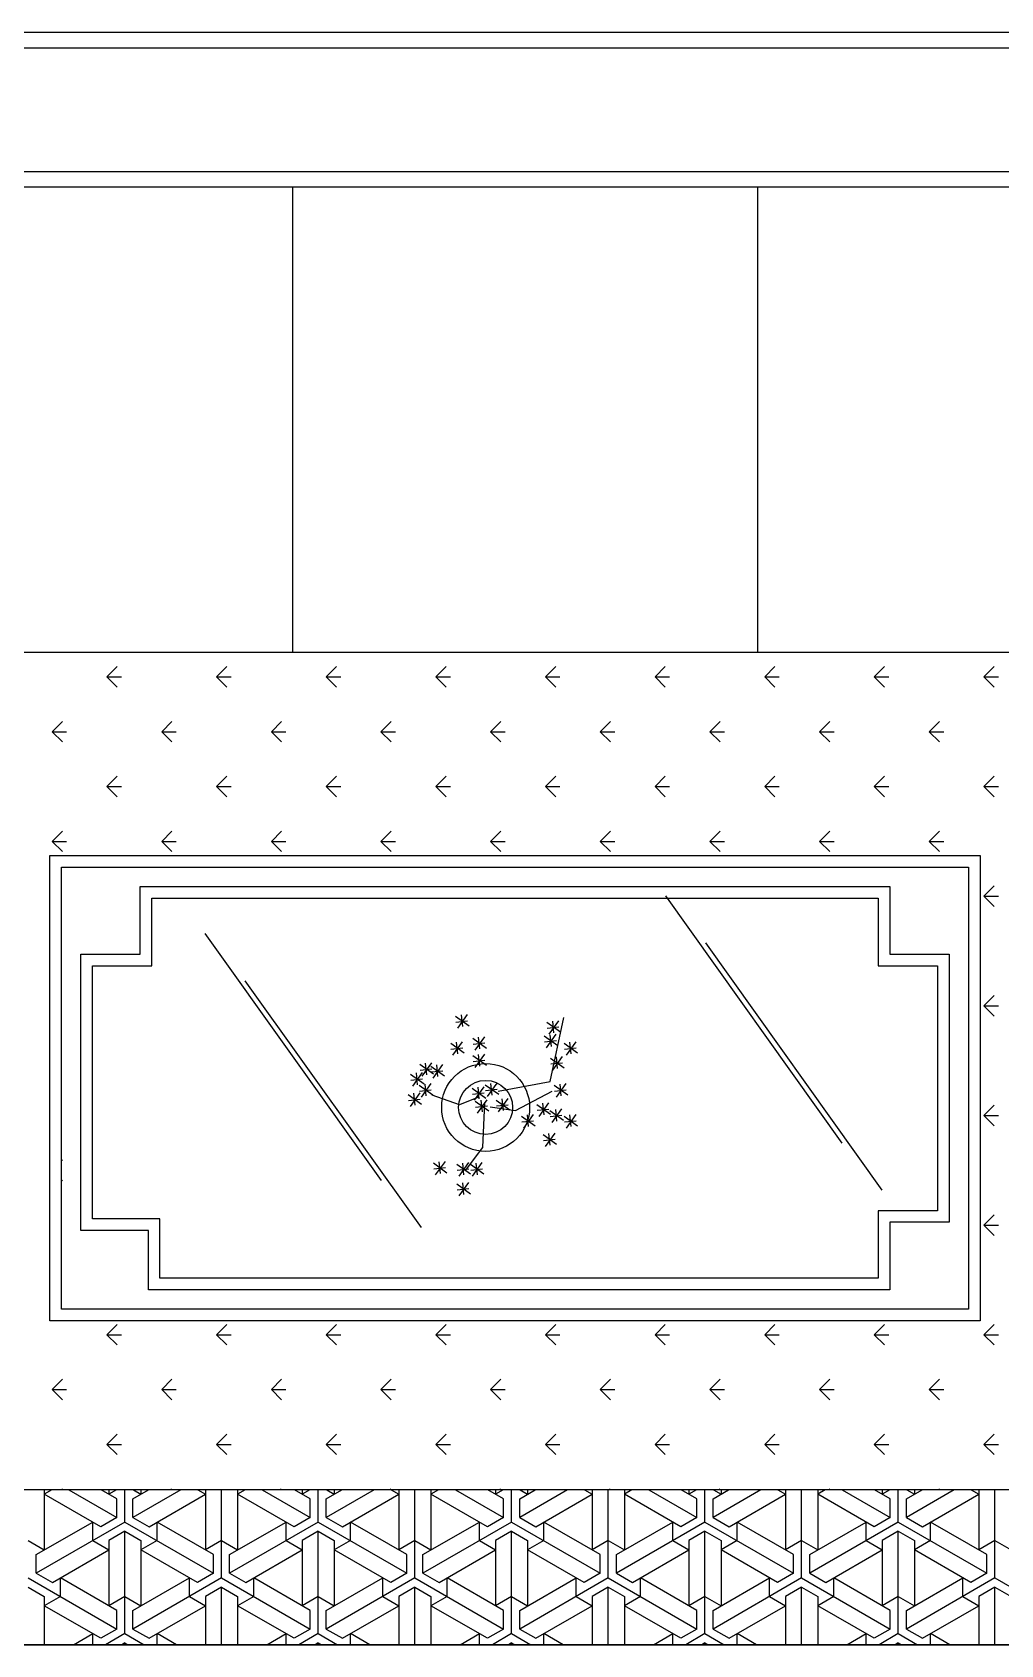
# Model space of a CAD drawing. Header units: millimetres. Extents: x -30782 to 40110, y 35885 to 73818.
# Drawn here: x 8080 to 9329, y 59705 to 61785 of the extents above; entities that cross this region are included whole.
import ezdxf

# ---------------------------------------------------------------- set-up
doc = ezdxf.new("R2010")
doc.units = ezdxf.units.MM

# ---------------------------------------------------------------- blocks, each defined once
blk = doc.blocks.new('A$C3B9F700E')
for p, q in [((736.9, 2080, -685.7), (2936.9, 2080, -685.7)), ((756.9, 2060, -685.7), (2916.9, 2060, -685.7)), ((2916.9, 1900, -685.7), (756.9, 1900, -685.7)), ((2936.9, 1880, -685.7), (736.9, 1880, -685.7)), ((2936.9, 1880, -685.7), (736.9, 1880, -685.7)), ((1536.9, 1880, -685.7), (1536.9, 1280, -685.7)), ((2136.9, 1880, -685.7), (2136.9, 1280, -685.7)), ((2736.9, 1280, -685.7), (936.9, 1280, -685.7)), ((1297.5, 1248.4, -685.7), (1310.8, 1261.7, -685.7)), ((1297.5, 1248.4, -685.7), (1310.8, 1235.2, -685.7)), ((1297.5, 1248.4, -685.7), (1316.3, 1248.4, -685.7)), ((1439, 1248.4, -685.7), (1452.2, 1261.7, -685.7)), ((1439, 1248.4, -685.7), (1452.2, 1235.2, -685.7)), ((1439, 1248.4, -685.7), (1457.7, 1248.4, -685.7)), ((1580.4, 1248.4, -685.7), (1593.6, 1261.7, -685.7)), ((1580.4, 1248.4, -685.7), (1593.6, 1235.2, -685.7)), ((1580.4, 1248.4, -685.7), (1599.1, 1248.4, -685.7)), ((1721.8, 1248.4, -685.7), (1735.1, 1261.7, -685.7)), ((1721.8, 1248.4, -685.7), (1735.1, 1235.2, -685.7)), ((1721.8, 1248.4, -685.7), (1740.6, 1248.4, -685.7)), ((1863.2, 1248.4, -685.7), (1876.5, 1261.7, -685.7)), ((1863.2, 1248.4, -685.7), (1876.5, 1235.2, -685.7)), ((1863.2, 1248.4, -685.7), (1882, 1248.4, -685.7)), ((2004.7, 1248.4, -685.7), (2017.9, 1261.7, -685.7)), ((2004.7, 1248.4, -685.7), (2017.9, 1235.2, -685.7)), ((2004.7, 1248.4, -685.7), (2023.4, 1248.4, -685.7)), ((2146.1, 1248.4, -685.7), (2159.3, 1261.7, -685.7)), ((2146.1, 1248.4, -685.7), (2159.3, 1235.2, -685.7)), ((2146.1, 1248.4, -685.7), (2164.8, 1248.4, -685.7)), ((2287.5, 1248.4, -685.7), (2300.8, 1261.7, -685.7)), ((2287.5, 1248.4, -685.7), (2300.8, 1235.2, -685.7)), ((2287.5, 1248.4, -685.7), (2306.2, 1248.4, -685.7)), ((2428.9, 1248.4, -685.7), (2442.2, 1261.7, -685.7)), ((2428.9, 1248.4, -685.7), (2442.2, 1235.2, -685.7)), ((2428.9, 1248.4, -685.7), (2447.7, 1248.4, -685.7)), ((1226.8, 1177.7, -685.7), (1240.1, 1191, -685.7)), ((1368.3, 1177.7, -685.7), (1381.5, 1191, -685.7)), ((1509.7, 1177.7, -685.7), (1522.9, 1191, -685.7)), ((1651.1, 1177.7, -685.7), (1664.4, 1191, -685.7)), ((1792.5, 1177.7, -685.7), (1805.8, 1191, -685.7)), ((1933.9, 1177.7, -685.7), (1947.2, 1191, -685.7)), ((2075.4, 1177.7, -685.7), (2088.6, 1191, -685.7)), ((2216.8, 1177.7, -685.7), (2230, 1191, -685.7)), ((2358.2, 1177.7, -685.7), (2371.5, 1191, -685.7)), ((1226.8, 1177.7, -685.7), (1240.1, 1164.5, -685.7)), ((1226.8, 1177.7, -685.7), (1245.6, 1177.7, -685.7)), ((1368.3, 1177.7, -685.7), (1381.5, 1164.5, -685.7)), ((1368.3, 1177.7, -685.7), (1387, 1177.7, -685.7)), ((1509.7, 1177.7, -685.7), (1522.9, 1164.5, -685.7)), ((1509.7, 1177.7, -685.7), (1528.4, 1177.7, -685.7)), ((1651.1, 1177.7, -685.7), (1664.4, 1164.5, -685.7)), ((1651.1, 1177.7, -685.7), (1669.9, 1177.7, -685.7)), ((1792.5, 1177.7, -685.7), (1805.8, 1164.5, -685.7)), ((1792.5, 1177.7, -685.7), (1811.3, 1177.7, -685.7)), ((1933.9, 1177.7, -685.7), (1947.2, 1164.5, -685.7)), ((1933.9, 1177.7, -685.7), (1952.7, 1177.7, -685.7)), ((2075.4, 1177.7, -685.7), (2088.6, 1164.5, -685.7)), ((2075.4, 1177.7, -685.7), (2094.1, 1177.7, -685.7)), ((2216.8, 1177.7, -685.7), (2230, 1164.5, -685.7)), ((2216.8, 1177.7, -685.7), (2235.5, 1177.7, -685.7)), ((2358.2, 1177.7, -685.7), (2371.5, 1164.5, -685.7)), ((2358.2, 1177.7, -685.7), (2377, 1177.7, -685.7)), ((1297.5, 1107, -685.7), (1310.8, 1120.3, -685.7)), ((1297.5, 1107, -685.7), (1310.8, 1093.8, -685.7)), ((1297.5, 1107, -685.7), (1316.3, 1107, -685.7)), ((1439, 1107, -685.7), (1452.2, 1120.3, -685.7)), ((1439, 1107, -685.7), (1452.2, 1093.8, -685.7)), ((1439, 1107, -685.7), (1457.7, 1107, -685.7)), ((1580.4, 1107, -685.7), (1593.6, 1120.3, -685.7)), ((1580.4, 1107, -685.7), (1593.6, 1093.8, -685.7)), ((1580.4, 1107, -685.7), (1599.1, 1107, -685.7)), ((1721.8, 1107, -685.7), (1735.1, 1120.3, -685.7)), ((1721.8, 1107, -685.7), (1735.1, 1093.8, -685.7)), ((1721.8, 1107, -685.7), (1740.6, 1107, -685.7)), ((1863.2, 1107, -685.7), (1876.5, 1120.3, -685.7)), ((1863.2, 1107, -685.7), (1876.5, 1093.8, -685.7)), ((1863.2, 1107, -685.7), (1882, 1107, -685.7)), ((2004.7, 1107, -685.7), (2017.9, 1120.3, -685.7)), ((2004.7, 1107, -685.7), (2017.9, 1093.8, -685.7)), ((2004.7, 1107, -685.7), (2023.4, 1107, -685.7)), ((2146.1, 1107, -685.7), (2159.3, 1120.3, -685.7)), ((2146.1, 1107, -685.7), (2159.3, 1093.8, -685.7)), ((2146.1, 1107, -685.7), (2164.8, 1107, -685.7)), ((2287.5, 1107, -685.7), (2300.8, 1120.3, -685.7)), ((2287.5, 1107, -685.7), (2300.8, 1093.8, -685.7)), ((2287.5, 1107, -685.7), (2306.2, 1107, -685.7)), ((2428.9, 1107, -685.7), (2442.2, 1120.3, -685.7)), ((2428.9, 1107, -685.7), (2442.2, 1093.8, -685.7)), ((2428.9, 1107, -685.7), (2447.7, 1107, -685.7)), ((1226.8, 1036.3, -685.7), (1240.1, 1049.6, -685.7)), ((1368.3, 1036.3, -685.7), (1381.5, 1049.6, -685.7)), ((1509.7, 1036.3, -685.7), (1522.9, 1049.6, -685.7)), ((1651.1, 1036.3, -685.7), (1664.4, 1049.6, -685.7)), ((1792.5, 1036.3, -685.7), (1805.8, 1049.6, -685.7)), ((1933.9, 1036.3, -685.7), (1947.2, 1049.6, -685.7)), ((2075.4, 1036.3, -685.7), (2088.6, 1049.6, -685.7)), ((2216.8, 1036.3, -685.7), (2230, 1049.6, -685.7)), ((2358.2, 1036.3, -685.7), (2371.5, 1049.6, -685.7)), ((1226.8, 1036.3, -685.7), (1240.1, 1023.1, -685.7)), ((1226.8, 1036.3, -685.7), (1245.6, 1036.3, -685.7)), ((1368.3, 1036.3, -685.7), (1381.5, 1023.1, -685.7)), ((1368.3, 1036.3, -685.7), (1387, 1036.3, -685.7)), ((1509.7, 1036.3, -685.7), (1522.9, 1023.1, -685.7)), ((1509.7, 1036.3, -685.7), (1528.4, 1036.3, -685.7)), ((1651.1, 1036.3, -685.7), (1664.4, 1023.1, -685.7)), ((1651.1, 1036.3, -685.7), (1669.9, 1036.3, -685.7)), ((1792.5, 1036.3, -685.7), (1805.8, 1023.1, -685.7)), ((1792.5, 1036.3, -685.7), (1811.3, 1036.3, -685.7)), ((1933.9, 1036.3, -685.7), (1947.2, 1023.1, -685.7)), ((1933.9, 1036.3, -685.7), (1952.7, 1036.3, -685.7)), ((2075.4, 1036.3, -685.7), (2088.6, 1023.1, -685.7)), ((2075.4, 1036.3, -685.7), (2094.1, 1036.3, -685.7)), ((2216.8, 1036.3, -685.7), (2230, 1023.1, -685.7)), ((2216.8, 1036.3, -685.7), (2235.5, 1036.3, -685.7)), ((2358.2, 1036.3, -685.7), (2371.5, 1023.1, -685.7)), ((2358.2, 1036.3, -685.7), (2377, 1036.3, -685.7)), ((1224, 417.9, -685.7), (1224, 1017.9, -685.7)), ((1224, 1017.9, -685.7), (2424, 1017.9, -685.7)), ((1239, 432.9, -685.7), (1239, 1002.9, -685.7)), ((1239, 1002.9, -685.7), (2409, 1002.9, -685.7)), ((2409, 1002.9, -685.7), (2409, 432.9, -685.7)), ((2424, 1017.9, -685.7), (2424, 417.9, -685.7)), ((1340.5, 977.9, -685.7), (2307.5, 977.9, -685.7)), ((1340.5, 890.9, -685.7), (1340.5, 977.9, -685.7)), ((2307.5, 977.9, -685.7), (2307.5, 890.9, -685.7)), ((2428.9, 965.6, -685.7), (2442.2, 978.9, -685.7)), ((1355.5, 962.9, -685.7), (2292.5, 962.9, -685.7)), ((1355.5, 875.9, -685.7), (1355.5, 962.9, -685.7)), ((2246, 647.2, -685.7), (2018.6, 965.9, -685.7)), ((2292.5, 962.9, -685.7), (2292.5, 875.9, -685.7)), ((2428.9, 965.6, -685.7), (2442.2, 952.3, -685.7)), ((2428.9, 965.6, -685.7), (2447.7, 965.6, -685.7)), ((1651.7, 598.7, -685.7), (1424.3, 917.3, -685.7)), ((2297.5, 586.5, -685.7), (2070.1, 905.2, -685.7)), ((1264, 534.4, -685.7), (1264, 890.9, -685.7)), ((1264, 890.9, -685.7), (1340.5, 890.9, -685.7)), ((1279, 549.4, -685.7), (1279, 875.9, -685.7)), ((1279, 875.9, -685.7), (1355.5, 875.9, -685.7)), ((2292.5, 875.9, -685.7), (2369, 875.9, -685.7)), ((2307.5, 890.9, -685.7), (2384, 890.9, -685.7)), ((2369, 875.9, -685.7), (2369, 559.9, -685.7)), ((2384, 890.9, -685.7), (2384, 544.9, -685.7)), ((1703.2, 538, -685.7), (1475.8, 856.6, -685.7)), ((2428.9, 824.2, -685.7), (2442.2, 837.4, -685.7)), ((1762.3, 812.9, -685.7), (1749.8, 795.4, -685.7)), ((1756.5, 797.3, -685.7), (1754.9, 812.4, -685.7)), ((2428.9, 824.2, -685.7), (2442.2, 810.9, -685.7)), ((2428.9, 824.2, -685.7), (2447.7, 824.2, -685.7)), ((1764.8, 797.9, -685.7), (1747.3, 810.4, -685.7)), ((1762.8, 804.4, -685.7), (1747.7, 802.8, -685.7)), ((1882.5, 790, -685.7), (1865, 802.5, -685.7)), ((1880.5, 796.5, -685.7), (1865.4, 794.9, -685.7)), ((1880, 805, -685.7), (1867.5, 787.5, -685.7)), ((1869.5, 726.5, -685.7), (1887, 808.9, -685.7)), ((1874.2, 789.3, -685.7), (1872.6, 804.4, -685.7)), ((1758.4, 762.9, -685.7), (1741, 775.4, -685.7)), ((1755.9, 777.9, -685.7), (1743.4, 760.4, -685.7)), ((1750.1, 762.2, -685.7), (1748.5, 777.4, -685.7)), ((1787.1, 769.3, -685.7), (1769.6, 781.8, -685.7)), ((1785.1, 775.8, -685.7), (1770, 774.2, -685.7)), ((1784.6, 784.3, -685.7), (1772.1, 766.8, -685.7)), ((1778.7, 768.6, -685.7), (1777.1, 783.7, -685.7)), ((1879.3, 772.4, -685.7), (1861.8, 784.9, -685.7)), ((1877.4, 779, -685.7), (1862.2, 777.4, -685.7)), ((1876.8, 787.4, -685.7), (1864.3, 769.9, -685.7)), ((1871, 771.8, -685.7), (1869.4, 786.9, -685.7)), ((1904.8, 762.9, -685.7), (1887.3, 775.4, -685.7)), ((1902.3, 777.9, -685.7), (1889.8, 760.4, -685.7)), ((1896.4, 762.2, -685.7), (1894.9, 777.4, -685.7)), ((1716.2, 750.8, -685.7), (1703.7, 733.3, -685.7)), ((1710.3, 735.2, -685.7), (1708.7, 750.3, -685.7)), ((1756.5, 769.4, -685.7), (1741.3, 767.8, -685.7)), ((1787.1, 747, -685.7), (1769.6, 759.5, -685.7)), ((1785.1, 753.5, -685.7), (1770, 751.9, -685.7)), ((1784.6, 762, -685.7), (1772.1, 744.5, -685.7)), ((1778.7, 746.3, -685.7), (1777.1, 761.4, -685.7)), ((1887.3, 743.8, -685.7), (1869.8, 756.3, -685.7)), ((1885.3, 750.3, -685.7), (1870.2, 748.7, -685.7)), ((1884.8, 758.8, -685.7), (1872.3, 741.3, -685.7)), ((1878.9, 743.1, -685.7), (1877.4, 758.3, -685.7)), ((1902.8, 769.4, -685.7), (1887.7, 767.8, -685.7)), ((1706.7, 723.1, -685.7), (1689.3, 735.6, -685.7)), ((1704.8, 729.6, -685.7), (1689.6, 728, -685.7)), ((1704.2, 738.1, -685.7), (1691.7, 720.6, -685.7)), ((1698.4, 722.4, -685.7), (1696.8, 737.6, -685.7)), ((1718.7, 735.8, -685.7), (1701.2, 748.3, -685.7)), ((1716.7, 742.3, -685.7), (1701.6, 740.7, -685.7)), ((1733, 733.4, -685.7), (1715.5, 745.9, -685.7)), ((1731, 740, -685.7), (1715.9, 738.4, -685.7)), ((1730.5, 748.4, -685.7), (1718, 730.9, -685.7)), ((1724.6, 732.8, -685.7), (1723.1, 747.9, -685.7)), ((1703.5, 696.8, -685.7), (1686.1, 709.3, -685.7)), ((1701, 711.8, -685.7), (1688.6, 694.3, -685.7)), ((1695.2, 696.2, -685.7), (1693.6, 711.3, -685.7)), ((1717.9, 708.8, -685.7), (1700.4, 721.3, -685.7)), ((1715.9, 715.3, -685.7), (1700.8, 713.7, -685.7)), ((1715.4, 723.8, -685.7), (1702.9, 706.3, -685.7)), ((1709.5, 708.1, -685.7), (1707.9, 723.2, -685.7)), ((1752.2, 696.5, -685.7), (1717.2, 709, -685.7)), ((1786.3, 704.8, -685.7), (1768.8, 717.3, -685.7)), ((1784.3, 711.3, -685.7), (1769.2, 709.7, -685.7)), ((1783.8, 719.8, -685.7), (1771.3, 702.3, -685.7)), ((1777.9, 704.1, -685.7), (1776.3, 719.3, -685.7)), ((1803, 709.6, -685.7), (1785.5, 722, -685.7)), ((1801, 716.1, -685.7), (1785.9, 714.5, -685.7)), ((1800.5, 724.5, -685.7), (1788, 707.1, -685.7)), ((1794.6, 708.9, -685.7), (1793, 724, -685.7)), ((1802.1, 714, -685.7), (1869.5, 726.5, -685.7)), ((1824.6, 689, -685.7), (1872, 714, -685.7)), ((1892, 708.8, -685.7), (1874.6, 721.3, -685.7)), ((1890.1, 715.3, -685.7), (1875, 713.7, -685.7)), ((1889.6, 723.8, -685.7), (1877.1, 706.3, -685.7)), ((1883.7, 708.1, -685.7), (1882.1, 723.2, -685.7)), ((1701.6, 703.3, -685.7), (1686.5, 701.7, -685.7)), ((1777.1, 706.5, -685.7), (1752.2, 696.5, -685.7)), ((1790.2, 688.1, -685.7), (1772.8, 700.6, -685.7)), ((1788.3, 694.6, -685.7), (1773.2, 693, -685.7)), ((1787.7, 703.1, -685.7), (1775.3, 685.6, -685.7)), ((1781.9, 687.4, -685.7), (1780.3, 702.5, -685.7)), ((1784.6, 699, -685.7), (1782.1, 641.6, -685.7)), ((1792.1, 694, -685.7), (1824.6, 689, -685.7)), ((1817.3, 689.7, -685.7), (1799.8, 702.1, -685.7)), ((1815.3, 696.2, -685.7), (1800.2, 694.6, -685.7)), ((1814.8, 704.6, -685.7), (1802.3, 687.2, -685.7)), ((1809, 689, -685.7), (1807.4, 704.1, -685.7)), ((1869.8, 684.1, -685.7), (1852.3, 696.6, -685.7)), ((1867.8, 690.6, -685.7), (1852.7, 689, -685.7)), ((1867.3, 699.1, -685.7), (1854.8, 681.6, -685.7)), ((1861.4, 683.4, -685.7), (1859.9, 698.6, -685.7)), ((1886.5, 676.1, -685.7), (1869, 688.6, -685.7)), ((1884, 691.1, -685.7), (1871.5, 673.6, -685.7)), ((1878.1, 675.5, -685.7), (1876.6, 690.6, -685.7)), ((2428.9, 682.8, -685.7), (2442.2, 696, -685.7)), ((1849.9, 669, -685.7), (1832.4, 681.5, -685.7)), ((1847.9, 675.5, -685.7), (1832.8, 673.9, -685.7)), ((1847.4, 683.9, -685.7), (1834.9, 666.5, -685.7)), ((1841.6, 668.3, -685.7), (1840, 683.4, -685.7)), ((1884.5, 682.6, -685.7), (1869.4, 681, -685.7)), ((1904.8, 669, -685.7), (1887.3, 681.5, -685.7)), ((1902.8, 675.5, -685.7), (1887.7, 673.9, -685.7)), ((1902.3, 683.9, -685.7), (1889.8, 666.5, -685.7)), ((1896.4, 668.3, -685.7), (1894.9, 683.4, -685.7)), ((2428.9, 682.8, -685.7), (2442.2, 669.5, -685.7)), ((2428.9, 682.8, -685.7), (2447.7, 682.8, -685.7)), ((1877.7, 645.1, -685.7), (1860.3, 657.6, -685.7)), ((1875.8, 651.6, -685.7), (1860.7, 650, -685.7)), ((1875.2, 660.1, -685.7), (1862.8, 642.6, -685.7)), ((1869.4, 644.4, -685.7), (1867.8, 659.5, -685.7)), ((1239, 624.2, -685.7), (1240.1, 625.3, -685.7)), ((1782.1, 641.6, -685.7), (1759.7, 611.6, -685.7)), ((1736.2, 608.5, -685.7), (1718.7, 621, -685.7)), ((1734.2, 615, -685.7), (1719.1, 613.4, -685.7)), ((1733.7, 623.4, -685.7), (1721.2, 606, -685.7)), ((1727.8, 607.8, -685.7), (1726.2, 622.9, -685.7)), ((1766.4, 606.9, -685.7), (1748.9, 619.4, -685.7)), ((1764.4, 613.4, -685.7), (1749.3, 611.8, -685.7)), ((1763.9, 621.9, -685.7), (1751.4, 604.4, -685.7)), ((1758, 606.2, -685.7), (1756.5, 621.3, -685.7)), ((1783.9, 606.9, -685.7), (1766.4, 619.4, -685.7)), ((1781.9, 613.4, -685.7), (1766.8, 611.8, -685.7)), ((1781.4, 621.9, -685.7), (1768.9, 604.4, -685.7)), ((1775.5, 606.2, -685.7), (1774, 621.3, -685.7)), ((1239, 599.9, -685.7), (1240.1, 598.8, -685.7)), ((1766.4, 581.4, -685.7), (1748.9, 593.9, -685.7)), ((1764.4, 587.9, -685.7), (1749.3, 586.3, -685.7)), ((1763.9, 596.4, -685.7), (1751.4, 578.9, -685.7)), ((1758, 580.7, -685.7), (1756.5, 595.9, -685.7)), ((1366, 549.4, -685.7), (1279, 549.4, -685.7)), ((1366, 472.9, -685.7), (1366, 549.4, -685.7)), ((2292.5, 559.9, -685.7), (2292.5, 472.9, -685.7)), ((2369, 559.9, -685.7), (2292.5, 559.9, -685.7)), ((2307.5, 544.9, -685.7), (2307.5, 457.9, -685.7)), ((2384, 544.9, -685.7), (2307.5, 544.9, -685.7)), ((2428.9, 541.3, -685.7), (2442.2, 554.6, -685.7)), ((2428.9, 541.3, -685.7), (2442.2, 528.1, -685.7)), ((2428.9, 541.3, -685.7), (2447.7, 541.3, -685.7)), ((1351, 534.4, -685.7), (1264, 534.4, -685.7)), ((1351, 457.9, -685.7), (1351, 534.4, -685.7)), ((2307.5, 457.9, -685.7), (1351, 457.9, -685.7)), ((2292.5, 472.9, -685.7), (1366, 472.9, -685.7)), ((2424, 417.9, -685.7), (1224, 417.9, -685.7)), ((2409, 432.9, -685.7), (1239, 432.9, -685.7)), ((1297.5, 399.9, -685.7), (1310.8, 413.2, -685.7)), ((1297.5, 399.9, -685.7), (1316.3, 399.9, -685.7)), ((1297.5, 399.9, -685.7), (1310.8, 386.7, -685.7)), ((1439, 399.9, -685.7), (1452.2, 413.2, -685.7)), ((1439, 399.9, -685.7), (1457.7, 399.9, -685.7)), ((1439, 399.9, -685.7), (1452.2, 386.7, -685.7)), ((1580.4, 399.9, -685.7), (1593.6, 413.2, -685.7)), ((1580.4, 399.9, -685.7), (1599.1, 399.9, -685.7)), ((1580.4, 399.9, -685.7), (1593.6, 386.7, -685.7)), ((1721.8, 399.9, -685.7), (1735.1, 413.2, -685.7)), ((1721.8, 399.9, -685.7), (1740.6, 399.9, -685.7)), ((1721.8, 399.9, -685.7), (1735.1, 386.7, -685.7)), ((1863.2, 399.9, -685.7), (1876.5, 413.2, -685.7)), ((1863.2, 399.9, -685.7), (1882, 399.9, -685.7)), ((1863.2, 399.9, -685.7), (1876.5, 386.7, -685.7)), ((2004.7, 399.9, -685.7), (2017.9, 413.2, -685.7)), ((2004.7, 399.9, -685.7), (2023.4, 399.9, -685.7)), ((2004.7, 399.9, -685.7), (2017.9, 386.7, -685.7)), ((2146.1, 399.9, -685.7), (2159.3, 413.2, -685.7)), ((2146.1, 399.9, -685.7), (2164.8, 399.9, -685.7)), ((2146.1, 399.9, -685.7), (2159.3, 386.7, -685.7)), ((2287.5, 399.9, -685.7), (2300.8, 413.2, -685.7)), ((2287.5, 399.9, -685.7), (2306.2, 399.9, -685.7)), ((2287.5, 399.9, -685.7), (2300.8, 386.7, -685.7)), ((2428.9, 399.9, -685.7), (2442.2, 413.2, -685.7)), ((2428.9, 399.9, -685.7), (2447.7, 399.9, -685.7)), ((2428.9, 399.9, -685.7), (2442.2, 386.7, -685.7)), ((1226.8, 329.2, -685.7), (1240.1, 342.5, -685.7)), ((1368.3, 329.2, -685.7), (1381.5, 342.5, -685.7)), ((1509.7, 329.2, -685.7), (1522.9, 342.5, -685.7)), ((1651.1, 329.2, -685.7), (1664.4, 342.5, -685.7)), ((1792.5, 329.2, -685.7), (1805.8, 342.5, -685.7)), ((1933.9, 329.2, -685.7), (1947.2, 342.5, -685.7)), ((2075.4, 329.2, -685.7), (2088.6, 342.5, -685.7)), ((2216.8, 329.2, -685.7), (2230, 342.5, -685.7)), ((2358.2, 329.2, -685.7), (2371.5, 342.5, -685.7)), ((1226.8, 329.2, -685.7), (1240.1, 315.9, -685.7)), ((1226.8, 329.2, -685.7), (1245.6, 329.2, -685.7)), ((1368.3, 329.2, -685.7), (1381.5, 315.9, -685.7)), ((1368.3, 329.2, -685.7), (1387, 329.2, -685.7)), ((1509.7, 329.2, -685.7), (1522.9, 315.9, -685.7)), ((1509.7, 329.2, -685.7), (1528.4, 329.2, -685.7)), ((1651.1, 329.2, -685.7), (1664.4, 315.9, -685.7)), ((1651.1, 329.2, -685.7), (1669.9, 329.2, -685.7)), ((1792.5, 329.2, -685.7), (1805.8, 315.9, -685.7)), ((1792.5, 329.2, -685.7), (1811.3, 329.2, -685.7)), ((1933.9, 329.2, -685.7), (1947.2, 315.9, -685.7)), ((1933.9, 329.2, -685.7), (1952.7, 329.2, -685.7)), ((2075.4, 329.2, -685.7), (2088.6, 315.9, -685.7)), ((2075.4, 329.2, -685.7), (2094.1, 329.2, -685.7)), ((2216.8, 329.2, -685.7), (2230, 315.9, -685.7)), ((2216.8, 329.2, -685.7), (2235.5, 329.2, -685.7)), ((2358.2, 329.2, -685.7), (2371.5, 315.9, -685.7)), ((2358.2, 329.2, -685.7), (2377, 329.2, -685.7)), ((1297.5, 258.5, -685.7), (1310.8, 271.8, -685.7)), ((1439, 258.5, -685.7), (1452.2, 271.8, -685.7)), ((1580.4, 258.5, -685.7), (1593.6, 271.8, -685.7)), ((1721.8, 258.5, -685.7), (1735.1, 271.8, -685.7)), ((1863.2, 258.5, -685.7), (1876.5, 271.8, -685.7)), ((2004.7, 258.5, -685.7), (2017.9, 271.8, -685.7)), ((2146.1, 258.5, -685.7), (2159.3, 271.8, -685.7)), ((2287.5, 258.5, -685.7), (2300.8, 271.8, -685.7)), ((2428.9, 258.5, -685.7), (2442.2, 271.8, -685.7)), ((1297.5, 258.5, -685.7), (1310.8, 245.2, -685.7)), ((1297.5, 258.5, -685.7), (1316.3, 258.5, -685.7)), ((1439, 258.5, -685.7), (1452.2, 245.2, -685.7)), ((1439, 258.5, -685.7), (1457.7, 258.5, -685.7)), ((1580.4, 258.5, -685.7), (1593.6, 245.2, -685.7)), ((1580.4, 258.5, -685.7), (1599.1, 258.5, -685.7)), ((1721.8, 258.5, -685.7), (1735.1, 245.2, -685.7)), ((1721.8, 258.5, -685.7), (1740.6, 258.5, -685.7)), ((1863.2, 258.5, -685.7), (1876.5, 245.2, -685.7)), ((1863.2, 258.5, -685.7), (1882, 258.5, -685.7)), ((2004.7, 258.5, -685.7), (2017.9, 245.2, -685.7)), ((2004.7, 258.5, -685.7), (2023.4, 258.5, -685.7)), ((2146.1, 258.5, -685.7), (2159.3, 245.2, -685.7)), ((2146.1, 258.5, -685.7), (2164.8, 258.5, -685.7)), ((2287.5, 258.5, -685.7), (2300.8, 245.2, -685.7)), ((2287.5, 258.5, -685.7), (2306.2, 258.5, -685.7)), ((2428.9, 258.5, -685.7), (2442.2, 245.2, -685.7)), ((2428.9, 258.5, -685.7), (2447.7, 258.5, -685.7)), ((3062.1, 200, -685.7), (601.4, 200, -685.7)), ((3062.1, 200, -685.7), (601.4, 200, -685.7)), ((1216.8, 200, -685.7), (1216.8, 122.3, -685.7)), ((1226.6, 200, -685.7), (1216.8, 194.3, -685.7)), ((1289.6, 152.3, -685.7), (1216.8, 194.3, -685.7)), ((1239.1, 200, -685.7), (1240.1, 201, -685.7)), ((1248.5, 200, -685.7), (1310.3, 164.3, -685.7)), ((1310.3, 188.3, -685.7), (1290.1, 200, -685.7)), ((1299.9, 200, -685.7), (1299.9, 194.3, -685.7)), ((1309.8, 200, -685.7), (1299.9, 194.3, -685.7)), ((1310.3, 164.3, -685.7), (1310.3, 188.3, -685.7)), ((1320.7, 158.3, -685.7), (1320.7, 200, -685.7)), ((1331.1, 188.3, -685.7), (1351.3, 200, -685.7)), ((1392.9, 200, -685.7), (1331.1, 164.3, -685.7)), ((1331.1, 164.3, -685.7), (1331.1, 188.3, -685.7)), ((1331.7, 200, -685.7), (1341.5, 194.3, -685.7)), ((1341.5, 200, -685.7), (1341.5, 194.3, -685.7)), ((1351.9, 152.3, -685.7), (1424.7, 194.3, -685.7)), ((1380.5, 200, -685.7), (1381.5, 201, -685.7)), ((1414.8, 200, -685.7), (1424.7, 194.3, -685.7)), ((1424.7, 200, -685.7), (1424.7, 122.3, -685.7)), ((1445.4, 86.3, -685.7), (1445.4, 200, -685.7)), ((1466.2, 200, -685.7), (1466.2, 122.3, -685.7)), ((1476.1, 200, -685.7), (1466.2, 194.3, -685.7)), ((1539, 152.3, -685.7), (1466.2, 194.3, -685.7)), ((1498, 200, -685.7), (1559.8, 164.3, -685.7)), ((1521.9, 200, -685.7), (1522.9, 201, -685.7)), ((1559.8, 188.3, -685.7), (1539.5, 200, -685.7)), ((1549.4, 200, -685.7), (1549.4, 194.3, -685.7)), ((1559.2, 200, -685.7), (1549.4, 194.3, -685.7)), ((1559.8, 164.3, -685.7), (1559.8, 188.3, -685.7)), ((1570.1, 158.3, -685.7), (1570.1, 200, -685.7)), ((1580.5, 188.3, -685.7), (1600.8, 200, -685.7)), ((1642.3, 200, -685.7), (1580.5, 164.3, -685.7)), ((1580.5, 164.3, -685.7), (1580.5, 188.3, -685.7)), ((1581.1, 200, -685.7), (1590.9, 194.3, -685.7)), ((1590.9, 200, -685.7), (1590.9, 194.3, -685.7)), ((1601.3, 152.3, -685.7), (1674.1, 194.3, -685.7)), ((1663.3, 200, -685.7), (1664.4, 201, -685.7)), ((1664.2, 200, -685.7), (1674.1, 194.3, -685.7)), ((1674.1, 200, -685.7), (1674.1, 122.3, -685.7)), ((1694.9, 86.3, -685.7), (1694.9, 200, -685.7)), ((1715.6, 200, -685.7), (1715.6, 122.3, -685.7)), ((1725.5, 200, -685.7), (1715.6, 194.3, -685.7)), ((1788.4, 152.3, -685.7), (1715.6, 194.3, -685.7)), ((1747.4, 200, -685.7), (1809.2, 164.3, -685.7)), ((1809.2, 188.3, -685.7), (1788.9, 200, -685.7)), ((1798.8, 200, -685.7), (1798.8, 194.3, -685.7)), ((1808.6, 200, -685.7), (1798.8, 194.3, -685.7)), ((1804.7, 200, -685.7), (1805.8, 201, -685.7)), ((1809.2, 164.3, -685.7), (1809.2, 188.3, -685.7)), ((1819.6, 158.3, -685.7), (1819.6, 200, -685.7)), ((1830, 188.3, -685.7), (1850.2, 200, -685.7)), ((1891.7, 200, -685.7), (1830, 164.3, -685.7)), ((1830, 164.3, -685.7), (1830, 188.3, -685.7)), ((1830.5, 200, -685.7), (1840.3, 194.3, -685.7)), ((1840.3, 200, -685.7), (1840.3, 194.3, -685.7)), ((1850.7, 152.3, -685.7), (1923.5, 194.3, -685.7)), ((1913.6, 200, -685.7), (1923.5, 194.3, -685.7)), ((1923.5, 200, -685.7), (1923.5, 122.3, -685.7)), ((1944.3, 86.3, -685.7), (1944.3, 200, -685.7)), ((1946.2, 200, -685.7), (1947.2, 201, -685.7)), ((1965.1, 200, -685.7), (1965.1, 122.3, -685.7)), ((1974.9, 200, -685.7), (1965.1, 194.3, -685.7)), ((2037.8, 152.3, -685.7), (1965.1, 194.3, -685.7)), ((1996.8, 200, -685.7), (2058.6, 164.3, -685.7)), ((2058.6, 188.3, -685.7), (2038.4, 200, -685.7)), ((2048.2, 200, -685.7), (2048.2, 194.3, -685.7)), ((2058, 200, -685.7), (2048.2, 194.3, -685.7)), ((2058.6, 164.3, -685.7), (2058.6, 188.3, -685.7)), ((2069, 158.3, -685.7), (2069, 200, -685.7)), ((2079.4, 188.3, -685.7), (2099.6, 200, -685.7)), ((2141.2, 200, -685.7), (2079.4, 164.3, -685.7)), ((2079.4, 164.3, -685.7), (2079.4, 188.3, -685.7)), ((2079.9, 200, -685.7), (2089.8, 194.3, -685.7)), ((2087.6, 200, -685.7), (2088.6, 201, -685.7)), ((2089.8, 200, -685.7), (2089.8, 194.3, -685.7)), ((2100.2, 152.3, -685.7), (2172.9, 194.3, -685.7)), ((2163.1, 200, -685.7), (2172.9, 194.3, -685.7)), ((2172.9, 200, -685.7), (2172.9, 122.3, -685.7)), ((2193.7, 86.3, -685.7), (2193.7, 200, -685.7)), ((2214.5, 200, -685.7), (2214.5, 122.3, -685.7)), ((2224.3, 200, -685.7), (2214.5, 194.3, -685.7)), ((2287.2, 152.3, -685.7), (2214.5, 194.3, -685.7)), ((2229, 200, -685.7), (2230, 201, -685.7)), ((2246.2, 200, -685.7), (2308, 164.3, -685.7)), ((2308, 188.3, -685.7), (2287.8, 200, -685.7)), ((2297.6, 200, -685.7), (2297.6, 194.3, -685.7)), ((2307.4, 200, -685.7), (2297.6, 194.3, -685.7)), ((2308, 164.3, -685.7), (2308, 188.3, -685.7)), ((2318.4, 158.3, -685.7), (2318.4, 200, -685.7)), ((2328.8, 188.3, -685.7), (2349, 200, -685.7)), ((2390.6, 200, -685.7), (2328.8, 164.3, -685.7)), ((2328.8, 164.3, -685.7), (2328.8, 188.3, -685.7)), ((2329.3, 200, -685.7), (2339.2, 194.3, -685.7)), ((2339.2, 200, -685.7), (2339.2, 194.3, -685.7)), ((2349.6, 152.3, -685.7), (2422.3, 194.3, -685.7)), ((2370.4, 200, -685.7), (2371.5, 201, -685.7)), ((2412.5, 200, -685.7), (2422.3, 194.3, -685.7)), ((2422.3, 200, -685.7), (2422.3, 122.3, -685.7)), ((2443.1, 86.3, -685.7), (2443.1, 200, -685.7)), ((1206.4, 116.3, -685.7), (1279.2, 158.3, -685.7)), ((1320.7, 158.3, -685.7), (1206.4, 92.3, -685.7)), ((1279.2, 134.3, -685.7), (1279.2, 158.3, -685.7)), ((1310.3, 164.3, -685.7), (1289.6, 152.3, -685.7)), ((1320.7, 146.3, -685.7), (1299.9, 134.3, -685.7)), ((1320.7, 158.3, -685.7), (1435, 92.3, -685.7)), ((1320.7, 146.3, -685.7), (1341.5, 134.3, -685.7)), ((1320.7, 14.3, -685.7), (1320.7, 146.3, -685.7)), ((1331.1, 164.3, -685.7), (1351.9, 152.3, -685.7)), ((1435, 116.3, -685.7), (1362.3, 158.3, -685.7)), ((1362.3, 134.3, -685.7), (1362.3, 158.3, -685.7)), ((1455.8, 116.3, -685.7), (1528.6, 158.3, -685.7)), ((1570.1, 158.3, -685.7), (1455.8, 92.3, -685.7)), ((1528.6, 134.3, -685.7), (1528.6, 158.3, -685.7)), ((1559.8, 164.3, -685.7), (1539, 152.3, -685.7)), ((1570.1, 146.3, -685.7), (1549.4, 134.3, -685.7)), ((1570.1, 158.3, -685.7), (1684.5, 92.3, -685.7)), ((1570.1, 146.3, -685.7), (1590.9, 134.3, -685.7)), ((1570.1, 14.3, -685.7), (1570.1, 146.3, -685.7)), ((1580.5, 164.3, -685.7), (1601.3, 152.3, -685.7)), ((1684.5, 116.3, -685.7), (1611.7, 158.3, -685.7)), ((1611.7, 134.3, -685.7), (1611.7, 158.3, -685.7)), ((1705.2, 116.3, -685.7), (1778, 158.3, -685.7)), ((1819.6, 158.3, -685.7), (1705.2, 92.3, -685.7)), ((1778, 134.3, -685.7), (1778, 158.3, -685.7)), ((1809.2, 164.3, -685.7), (1788.4, 152.3, -685.7)), ((1819.6, 146.3, -685.7), (1798.8, 134.3, -685.7)), ((1819.6, 158.3, -685.7), (1933.9, 92.3, -685.7)), ((1819.6, 146.3, -685.7), (1840.3, 134.3, -685.7)), ((1819.6, 14.3, -685.7), (1819.6, 146.3, -685.7)), ((1830, 164.3, -685.7), (1850.7, 152.3, -685.7)), ((1933.9, 116.3, -685.7), (1861.1, 158.3, -685.7)), ((1861.1, 134.3, -685.7), (1861.1, 158.3, -685.7)), ((1954.7, 116.3, -685.7), (2027.4, 158.3, -685.7)), ((2069, 158.3, -685.7), (1954.7, 92.3, -685.7)), ((2027.4, 134.3, -685.7), (2027.4, 158.3, -685.7)), ((2058.6, 164.3, -685.7), (2037.8, 152.3, -685.7)), ((2069, 146.3, -685.7), (2048.2, 134.3, -685.7)), ((2069, 158.3, -685.7), (2183.3, 92.3, -685.7)), ((2069, 146.3, -685.7), (2089.8, 134.3, -685.7)), ((2069, 14.3, -685.7), (2069, 146.3, -685.7)), ((2079.4, 164.3, -685.7), (2100.2, 152.3, -685.7)), ((2183.3, 116.3, -685.7), (2110.5, 158.3, -685.7)), ((2110.5, 134.3, -685.7), (2110.5, 158.3, -685.7)), ((2204.1, 116.3, -685.7), (2276.8, 158.3, -685.7)), ((2318.4, 158.3, -685.7), (2204.1, 92.3, -685.7)), ((2276.8, 134.3, -685.7), (2276.8, 158.3, -685.7)), ((2308, 164.3, -685.7), (2287.2, 152.3, -685.7)), ((2318.4, 146.3, -685.7), (2297.6, 134.3, -685.7)), ((2318.4, 158.3, -685.7), (2432.7, 92.3, -685.7)), ((2318.4, 146.3, -685.7), (2339.2, 134.3, -685.7)), ((2318.4, 14.3, -685.7), (2318.4, 146.3, -685.7)), ((2328.8, 164.3, -685.7), (2349.6, 152.3, -685.7)), ((2432.7, 116.3, -685.7), (2360, 158.3, -685.7)), ((2360, 134.3, -685.7), (2360, 158.3, -685.7)), ((1196, 134.3, -685.7), (1216.8, 122.3, -685.7)), ((1279.2, 134.3, -685.7), (1299.9, 122.3, -685.7)), ((1299.9, 134.3, -685.7), (1299.9, 50.3, -685.7)), ((1341.5, 134.3, -685.7), (1341.5, 50.3, -685.7)), ((1362.3, 134.3, -685.7), (1341.5, 122.3, -685.7)), ((1445.4, 134.3, -685.7), (1424.7, 122.3, -685.7)), ((1445.4, 134.3, -685.7), (1466.2, 122.3, -685.7)), ((1528.6, 134.3, -685.7), (1549.4, 122.3, -685.7)), ((1549.4, 134.3, -685.7), (1549.4, 50.3, -685.7)), ((1590.9, 134.3, -685.7), (1590.9, 50.3, -685.7)), ((1611.7, 134.3, -685.7), (1590.9, 122.3, -685.7)), ((1694.9, 134.3, -685.7), (1674.1, 122.3, -685.7)), ((1694.9, 134.3, -685.7), (1715.6, 122.3, -685.7)), ((1778, 134.3, -685.7), (1798.8, 122.3, -685.7)), ((1798.8, 134.3, -685.7), (1798.8, 50.3, -685.7)), ((1840.3, 134.3, -685.7), (1840.3, 50.3, -685.7)), ((1861.1, 134.3, -685.7), (1840.3, 122.3, -685.7)), ((1944.3, 134.3, -685.7), (1923.5, 122.3, -685.7)), ((1944.3, 134.3, -685.7), (1965.1, 122.3, -685.7)), ((2027.4, 134.3, -685.7), (2048.2, 122.3, -685.7)), ((2048.2, 134.3, -685.7), (2048.2, 50.3, -685.7)), ((2089.8, 134.3, -685.7), (2089.8, 50.3, -685.7)), ((2110.5, 134.3, -685.7), (2089.8, 122.3, -685.7)), ((2193.7, 134.3, -685.7), (2172.9, 122.3, -685.7)), ((2193.7, 134.3, -685.7), (2214.5, 122.3, -685.7)), ((2276.8, 134.3, -685.7), (2297.6, 122.3, -685.7)), ((2297.6, 134.3, -685.7), (2297.6, 50.3, -685.7)), ((2339.2, 134.3, -685.7), (2339.2, 50.3, -685.7)), ((2360, 134.3, -685.7), (2339.2, 122.3, -685.7)), ((2443.1, 134.3, -685.7), (2422.3, 122.3, -685.7)), ((2443.1, 134.3, -685.7), (2463.9, 122.3, -685.7)), ((1206.4, 92.3, -685.7), (1206.4, 116.3, -685.7)), ((1227.2, 80.3, -685.7), (1299.9, 122.3, -685.7)), ((1414.3, 80.3, -685.7), (1341.5, 122.3, -685.7)), ((1435, 92.3, -685.7), (1435, 116.3, -685.7)), ((1455.8, 92.3, -685.7), (1455.8, 116.3, -685.7)), ((1476.6, 80.3, -685.7), (1549.4, 122.3, -685.7)), ((1663.7, 80.3, -685.7), (1590.9, 122.3, -685.7)), ((1684.5, 92.3, -685.7), (1684.5, 116.3, -685.7)), ((1705.2, 92.3, -685.7), (1705.2, 116.3, -685.7)), ((1726, 80.3, -685.7), (1798.8, 122.3, -685.7)), ((1913.1, 80.3, -685.7), (1840.3, 122.3, -685.7)), ((1933.9, 92.3, -685.7), (1933.9, 116.3, -685.7)), ((1954.7, 92.3, -685.7), (1954.7, 116.3, -685.7)), ((1975.4, 80.3, -685.7), (2048.2, 122.3, -685.7)), ((2162.5, 80.3, -685.7), (2089.8, 122.3, -685.7)), ((2183.3, 92.3, -685.7), (2183.3, 116.3, -685.7)), ((2204.1, 92.3, -685.7), (2204.1, 116.3, -685.7)), ((2224.9, 80.3, -685.7), (2297.6, 122.3, -685.7)), ((2411.9, 80.3, -685.7), (2339.2, 122.3, -685.7)), ((2432.7, 92.3, -685.7), (2432.7, 116.3, -685.7)), ((1196, 86.3, -685.7), (1310.3, 20.3, -685.7)), ((1206.4, 92.3, -685.7), (1227.2, 80.3, -685.7)), ((1310.3, 44.3, -685.7), (1237.6, 86.3, -685.7)), ((1237.6, 62.3, -685.7), (1237.6, 86.3, -685.7)), ((1331.1, 44.3, -685.7), (1403.9, 86.3, -685.7)), ((1445.4, 86.3, -685.7), (1331.1, 20.3, -685.7)), ((1403.9, 62.3, -685.7), (1403.9, 86.3, -685.7)), ((1435, 92.3, -685.7), (1414.3, 80.3, -685.7)), ((1445.4, 86.3, -685.7), (1559.8, 20.3, -685.7)), ((1455.8, 92.3, -685.7), (1476.6, 80.3, -685.7)), ((1487, 62.3, -685.7), (1487, 86.3, -685.7)), ((1559.8, 44.3, -685.7), (1487, 86.3, -685.7)), ((1580.5, 44.3, -685.7), (1653.3, 86.3, -685.7)), ((1694.9, 86.3, -685.7), (1580.5, 20.3, -685.7)), ((1653.3, 62.3, -685.7), (1653.3, 86.3, -685.7)), ((1684.5, 92.3, -685.7), (1663.7, 80.3, -685.7)), ((1694.9, 86.3, -685.7), (1809.2, 20.3, -685.7)), ((1705.2, 92.3, -685.7), (1726, 80.3, -685.7)), ((1809.2, 44.3, -685.7), (1736.4, 86.3, -685.7)), ((1736.4, 62.3, -685.7), (1736.4, 86.3, -685.7)), ((1830, 44.3, -685.7), (1902.7, 86.3, -685.7)), ((1944.3, 86.3, -685.7), (1830, 20.3, -685.7)), ((1902.7, 62.3, -685.7), (1902.7, 86.3, -685.7)), ((1933.9, 92.3, -685.7), (1913.1, 80.3, -685.7)), ((1944.3, 86.3, -685.7), (2058.6, 20.3, -685.7)), ((1954.7, 92.3, -685.7), (1975.4, 80.3, -685.7)), ((1985.8, 62.3, -685.7), (1985.8, 86.3, -685.7)), ((2058.6, 44.3, -685.7), (1985.8, 86.3, -685.7)), ((2079.4, 44.3, -685.7), (2152.1, 86.3, -685.7)), ((2193.7, 86.3, -685.7), (2079.4, 20.3, -685.7)), ((2152.1, 62.3, -685.7), (2152.1, 86.3, -685.7)), ((2183.3, 92.3, -685.7), (2162.5, 80.3, -685.7)), ((2193.7, 86.3, -685.7), (2308, 20.3, -685.7)), ((2204.1, 92.3, -685.7), (2224.9, 80.3, -685.7)), ((2308, 44.3, -685.7), (2235.3, 86.3, -685.7)), ((2235.3, 62.3, -685.7), (2235.3, 86.3, -685.7)), ((2328.8, 44.3, -685.7), (2401.5, 86.3, -685.7)), ((2443.1, 86.3, -685.7), (2328.8, 20.3, -685.7)), ((2401.5, 62.3, -685.7), (2401.5, 86.3, -685.7)), ((2432.7, 92.3, -685.7), (2411.9, 80.3, -685.7)), ((2443.1, 86.3, -685.7), (2557.4, 20.3, -685.7)), ((1196, 74.3, -685.7), (1216.8, 62.3, -685.7)), ((1445.4, 74.3, -685.7), (1424.7, 62.3, -685.7)), ((1445.4, 74.3, -685.7), (1466.2, 62.3, -685.7)), ((1445.4, 0, -685.7), (1445.4, 74.3, -685.7)), ((1694.9, 74.3, -685.7), (1674.1, 62.3, -685.7)), ((1694.9, 74.3, -685.7), (1715.6, 62.3, -685.7)), ((1694.9, 0, -685.7), (1694.9, 74.3, -685.7)), ((1944.3, 74.3, -685.7), (1923.5, 62.3, -685.7)), ((1944.3, 74.3, -685.7), (1965.1, 62.3, -685.7)), ((1944.3, 0, -685.7), (1944.3, 74.3, -685.7)), ((2193.7, 74.3, -685.7), (2172.9, 62.3, -685.7)), ((2193.7, 74.3, -685.7), (2214.5, 62.3, -685.7)), ((2193.7, 0, -685.7), (2193.7, 74.3, -685.7)), ((2443.1, 74.3, -685.7), (2422.3, 62.3, -685.7)), ((2443.1, 74.3, -685.7), (2463.9, 62.3, -685.7)), ((2443.1, 0, -685.7), (2443.1, 74.3, -685.7)), ((1216.8, 62.3, -685.7), (1216.8, 0, -685.7)), ((1237.6, 62.3, -685.7), (1216.8, 50.3, -685.7)), ((1289.6, 8.3, -685.7), (1216.8, 50.3, -685.7)), ((1320.7, 62.3, -685.7), (1299.9, 50.3, -685.7)), ((1310.3, 20.3, -685.7), (1310.3, 44.3, -685.7)), ((1320.7, 62.3, -685.7), (1341.5, 50.3, -685.7)), ((1331.1, 20.3, -685.7), (1331.1, 44.3, -685.7)), ((1351.9, 8.3, -685.7), (1424.7, 50.3, -685.7)), ((1403.9, 62.3, -685.7), (1424.7, 50.3, -685.7)), ((1424.7, 62.3, -685.7), (1424.7, 0, -685.7)), ((1466.2, 62.3, -685.7), (1466.2, 0, -685.7)), ((1487, 62.3, -685.7), (1466.2, 50.3, -685.7)), ((1539, 8.3, -685.7), (1466.2, 50.3, -685.7)), ((1570.1, 62.3, -685.7), (1549.4, 50.3, -685.7)), ((1559.8, 20.3, -685.7), (1559.8, 44.3, -685.7)), ((1570.1, 62.3, -685.7), (1590.9, 50.3, -685.7)), ((1580.5, 20.3, -685.7), (1580.5, 44.3, -685.7)), ((1601.3, 8.3, -685.7), (1674.1, 50.3, -685.7)), ((1653.3, 62.3, -685.7), (1674.1, 50.3, -685.7)), ((1674.1, 62.3, -685.7), (1674.1, 0, -685.7)), ((1715.6, 62.3, -685.7), (1715.6, 0, -685.7)), ((1736.4, 62.3, -685.7), (1715.6, 50.3, -685.7)), ((1788.4, 8.3, -685.7), (1715.6, 50.3, -685.7)), ((1819.6, 62.3, -685.7), (1798.8, 50.3, -685.7)), ((1809.2, 20.3, -685.7), (1809.2, 44.3, -685.7)), ((1819.6, 62.3, -685.7), (1840.3, 50.3, -685.7)), ((1830, 20.3, -685.7), (1830, 44.3, -685.7)), ((1850.7, 8.3, -685.7), (1923.5, 50.3, -685.7)), ((1902.7, 62.3, -685.7), (1923.5, 50.3, -685.7)), ((1923.5, 62.3, -685.7), (1923.5, 0, -685.7)), ((1965.1, 62.3, -685.7), (1965.1, 0, -685.7)), ((1985.8, 62.3, -685.7), (1965.1, 50.3, -685.7)), ((2037.8, 8.3, -685.7), (1965.1, 50.3, -685.7)), ((2069, 62.3, -685.7), (2048.2, 50.3, -685.7)), ((2058.6, 20.3, -685.7), (2058.6, 44.3, -685.7)), ((2069, 62.3, -685.7), (2089.8, 50.3, -685.7)), ((2079.4, 20.3, -685.7), (2079.4, 44.3, -685.7)), ((2100.2, 8.3, -685.7), (2172.9, 50.3, -685.7)), ((2152.1, 62.3, -685.7), (2172.9, 50.3, -685.7)), ((2172.9, 62.3, -685.7), (2172.9, 0, -685.7)), ((2214.5, 62.3, -685.7), (2214.5, 0, -685.7)), ((2235.3, 62.3, -685.7), (2214.5, 50.3, -685.7)), ((2287.2, 8.3, -685.7), (2214.5, 50.3, -685.7)), ((2318.4, 62.3, -685.7), (2297.6, 50.3, -685.7)), ((2308, 20.3, -685.7), (2308, 44.3, -685.7)), ((2318.4, 62.3, -685.7), (2339.2, 50.3, -685.7)), ((2328.8, 20.3, -685.7), (2328.8, 44.3, -685.7)), ((2349.6, 8.3, -685.7), (2422.3, 50.3, -685.7)), ((2401.5, 62.3, -685.7), (2422.3, 50.3, -685.7)), ((2422.3, 62.3, -685.7), (2422.3, 0, -685.7)), ((401.4, 0, -685.7), (3262.1, 0, -685.7)), ((3262.1, 0, -685.7), (401.4, 0, -685.7)), ((1254.4, 0, -685.7), (1279.2, 14.3, -685.7)), ((1279.2, 0, -685.7), (1279.2, 14.3, -685.7)), ((1310.3, 20.3, -685.7), (1289.6, 8.3, -685.7)), ((1320.7, 14.3, -685.7), (1295.9, 0, -685.7)), ((1320.7, 2.3, -685.7), (1316.7, 0, -685.7)), ((1320.7, 14.3, -685.7), (1345.5, 0, -685.7)), ((1320.7, 2.3, -685.7), (1324.7, 0, -685.7)), ((1320.7, 0, -685.7), (1320.7, 2.3, -685.7)), ((1331.1, 20.3, -685.7), (1351.9, 8.3, -685.7)), ((1387.1, 0, -685.7), (1362.3, 14.3, -685.7)), ((1362.3, 0, -685.7), (1362.3, 14.3, -685.7)), ((1503.8, 0, -685.7), (1528.6, 14.3, -685.7)), ((1528.6, 0, -685.7), (1528.6, 14.3, -685.7)), ((1559.8, 20.3, -685.7), (1539, 8.3, -685.7)), ((1570.1, 14.3, -685.7), (1545.3, 0, -685.7)), ((1570.1, 2.3, -685.7), (1566.1, 0, -685.7)), ((1570.1, 14.3, -685.7), (1594.9, 0, -685.7)), ((1570.1, 2.3, -685.7), (1574.2, 0, -685.7)), ((1570.1, 0, -685.7), (1570.1, 2.3, -685.7)), ((1580.5, 20.3, -685.7), (1601.3, 8.3, -685.7)), ((1636.5, 0, -685.7), (1611.7, 14.3, -685.7)), ((1611.7, 0, -685.7), (1611.7, 14.3, -685.7)), ((1753.2, 0, -685.7), (1778, 14.3, -685.7)), ((1778, 0, -685.7), (1778, 14.3, -685.7)), ((1809.2, 20.3, -685.7), (1788.4, 8.3, -685.7)), ((1819.6, 14.3, -685.7), (1794.8, 0, -685.7)), ((1819.6, 2.3, -685.7), (1815.5, 0, -685.7)), ((1819.6, 14.3, -685.7), (1844.4, 0, -685.7)), ((1819.6, 2.3, -685.7), (1823.6, 0, -685.7)), ((1819.6, 0, -685.7), (1819.6, 2.3, -685.7)), ((1830, 20.3, -685.7), (1850.7, 8.3, -685.7)), ((1885.9, 0, -685.7), (1861.1, 14.3, -685.7)), ((1861.1, 0, -685.7), (1861.1, 14.3, -685.7)), ((2002.6, 0, -685.7), (2027.4, 14.3, -685.7)), ((2027.4, 0, -685.7), (2027.4, 14.3, -685.7)), ((2058.6, 20.3, -685.7), (2037.8, 8.3, -685.7)), ((2069, 14.3, -685.7), (2044.2, 0, -685.7)), ((2069, 2.3, -685.7), (2065, 0, -685.7)), ((2069, 14.3, -685.7), (2093.8, 0, -685.7)), ((2069, 2.3, -685.7), (2073, 0, -685.7)), ((2069, 0, -685.7), (2069, 2.3, -685.7)), ((2079.4, 20.3, -685.7), (2100.2, 8.3, -685.7)), ((2135.3, 0, -685.7), (2110.5, 14.3, -685.7)), ((2110.5, 0, -685.7), (2110.5, 14.3, -685.7)), ((2252, 0, -685.7), (2276.8, 14.3, -685.7)), ((2276.8, 0, -685.7), (2276.8, 14.3, -685.7)), ((2308, 20.3, -685.7), (2287.2, 8.3, -685.7)), ((2318.4, 14.3, -685.7), (2293.6, 0, -685.7)), ((2318.4, 2.3, -685.7), (2314.4, 0, -685.7)), ((2318.4, 14.3, -685.7), (2343.2, 0, -685.7)), ((2318.4, 2.3, -685.7), (2322.4, 0, -685.7)), ((2318.4, 0, -685.7), (2318.4, 2.3, -685.7)), ((2328.8, 20.3, -685.7), (2349.6, 8.3, -685.7)), ((2384.8, 0, -685.7), (2360, 14.3, -685.7)), ((2360, 0, -685.7), (2360, 14.3, -685.7))]:
    blk.add_line(p, q)
for radius in [56.7, 34.8]:
    blk.add_circle((1786.1, 693.1, -685.7), radius)

msp = doc.modelspace()

# ---------------------------------------------------------------- block references
msp.add_blockref('A$C3B9F700E', (6878.7, 59705.2))

doc.saveas('drawing.dxf')
